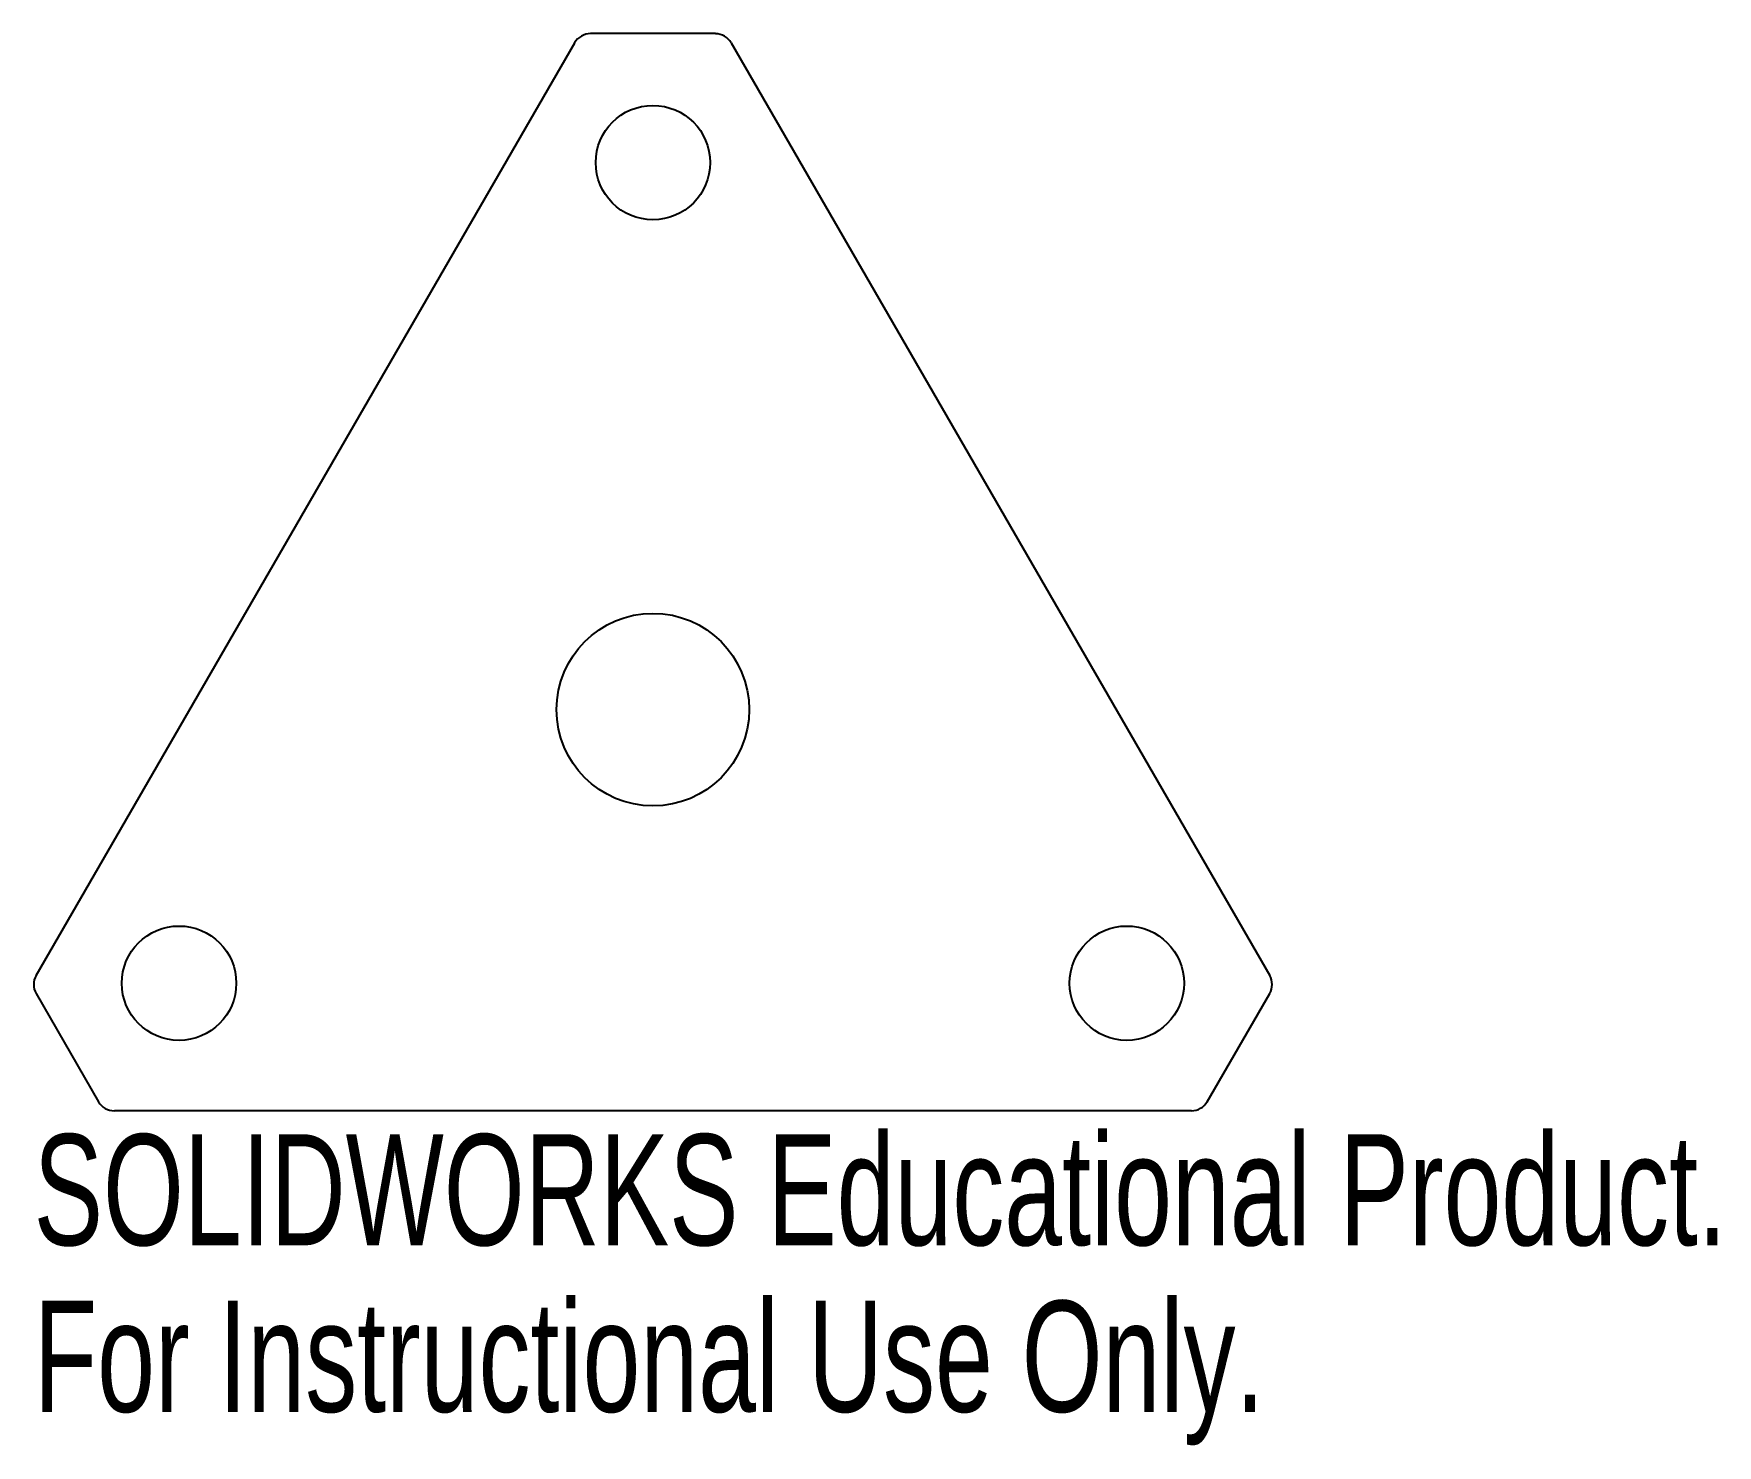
# Model space of a CAD drawing. Header units: inches. Extents: x -1.06 to 1.82, y -1.26 to 1.16.
import ezdxf

# ---------------------------------------------------------------- set-up
doc = ezdxf.new("R2010")
doc.units = ezdxf.units.IN
doc.header["$MEASUREMENT"] = 0
doc.styles.add('SLDTEXTSTYLE0', font='TXT', dxfattribs={"width": 0.7})

msp = doc.modelspace()

# ---------------------------------------------------------------- linework, layer by layer
at = {"color": 7, "linetype": 'Continuous', "lineweight": 25}
for p, q in [((0.107, 1.1585), (-0.107, 1.1585)), ((-1.0568, -0.4554), (-0.134, 1.1429)), ((0.134, 1.1429), (1.0568, -0.4554)), ((-1.0568, -0.4866), (-0.9498, -0.6719)), ((0.9498, -0.6719), (1.0568, -0.4866)), ((0.9227, -0.6875), (-0.9227, -0.6875))]:
    msp.add_line(p, q, dxfattribs=at)
for centre, radius in [((0, 0.9375), 0.098), ((0, 0), 0.165), ((-0.8119, -0.4688), 0.098), ((0.8119, -0.4688), 0.098)]:
    msp.add_circle(centre, radius, dxfattribs=at)
for centre, radius, start, end in [((-0.107, 1.1272), 0.0313, 90, 150), ((0.107, 1.1272), 0.0312, 30, 90), ((-1.0297, -0.471), 0.0312, 150, 210), ((1.0297, -0.471), 0.0312, 330, 30), ((-0.9227, -0.6562), 0.0313, 210, 270), ((0.9227, -0.6562), 0.0312, 270, 330)]:
    msp.add_arc(centre, radius, start, end, dxfattribs=at)

# ---------------------------------------------------------------- texts
at = {"color": 7, "linetype": 'Continuous', "char_height": 0.1903, "attachment_point": 1, "style": 'SLDTEXTSTYLE0'}
for s, insert in [('SOLIDWORKS Educational Product.', (-1.061, -0.7276)), ('For Instructional Use Only.', (-1.061, -1.0131))]:
    msp.add_mtext(s, dxfattribs=dict(at, insert=insert))

doc.saveas('drawing.dxf')
